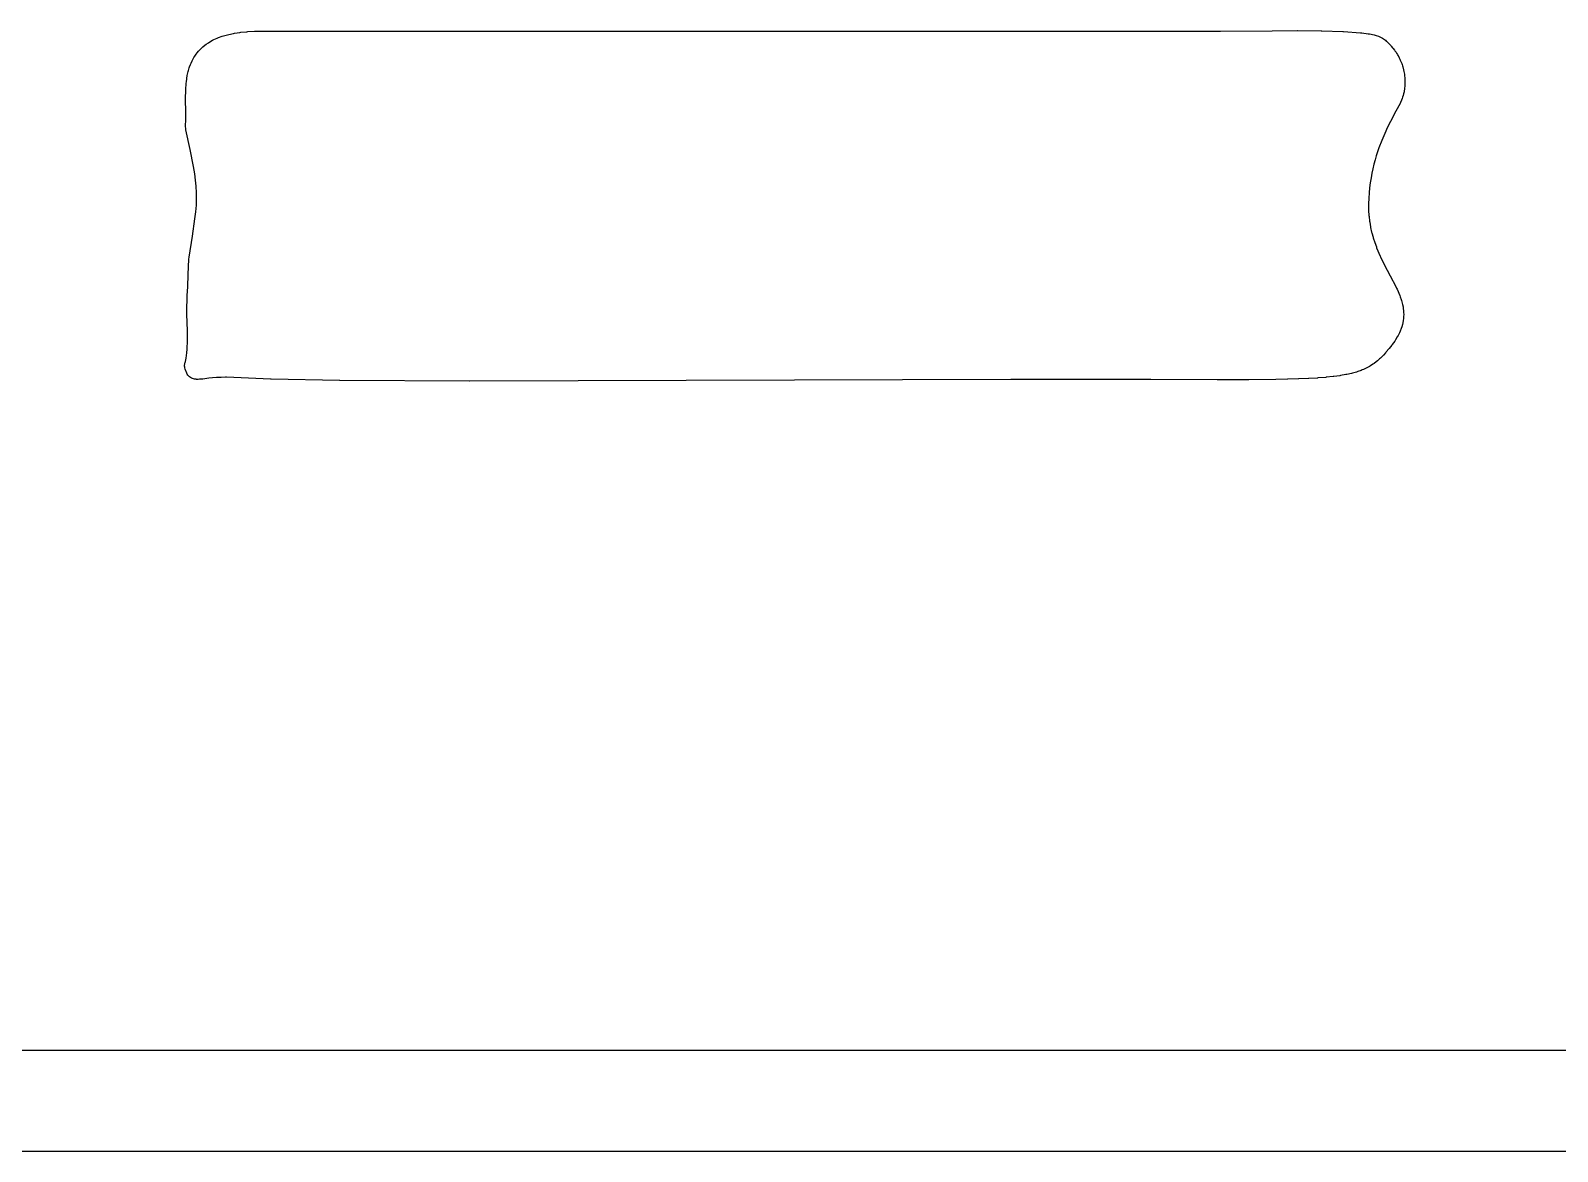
# Model space of a CAD drawing. Header units: millimetres. Extents: x 73.6 to 173.5, y -158 to -94.8.
# Drawn here: x 161.02 to 163.793, y -141.134 to -139.1 of the extents above; entities that cross this region are included whole.
import ezdxf

# ---------------------------------------------------------------- set-up
doc = ezdxf.new("R2010")
doc.units = ezdxf.units.MM
doc.layers.add('F.Mask', color=201, linetype='CONTINUOUS', true_color=0xd864ff)

msp = doc.modelspace()

# ---------------------------------------------------------------- linework, layer by layer
at = {"layer": 'F.Mask', "linetype": 'CONTINUOUS'}
for p, q in [((161.380035, -139.106645), (161.388643, -139.104825)), ((161.388643, -139.104825), (161.390612, -139.104468)), ((161.390612, -139.104468), (161.400355, -139.102992)), ((161.400355, -139.102992), (161.402171, -139.102765)), ((161.402171, -139.102765), (161.412992, -139.101701)), ((161.412992, -139.101701), (161.414646, -139.101579)), ((161.414646, -139.101579), (161.42684, -139.100975)), ((161.42684, -139.100975), (161.427924, -139.100939)), ((161.427924, -139.100939), (161.428831, -139.100923)), ((161.428831, -139.100923), (161.429233, -139.100918)), ((161.429233, -139.100918), (161.433108, -139.100886)), ((161.433108, -139.100886), (161.433165, -139.100885)), ((161.433165, -139.100885), (161.433166, -139.100886)), ((161.433166, -139.100886), (161.442186, -139.100864)), ((161.442185, -139.100863), (161.458743, -139.100843)), ((161.442186, -139.100864), (161.442185, -139.100863)), ((161.458742, -139.100842), (161.52476, -139.100818)), ((161.458743, -139.100843), (161.458742, -139.100842)), ((161.524759, -139.100817), (161.651777, -139.100805)), ((161.52476, -139.100818), (161.524759, -139.100817)), ((161.651776, -139.100804), (163.180814, -139.10066)), ((161.651777, -139.100805), (161.651776, -139.100804)), ((163.180814, -139.10066), (163.274657, -139.099955)), ((163.274657, -139.099955), (163.320702, -139.099666)), ((163.320702, -139.099666), (163.321095, -139.099666)), ((163.321095, -139.099666), (163.364042, -139.099914)), ((163.364042, -139.099914), (163.36494, -139.099931)), ((163.36494, -139.099931), (163.402834, -139.101094)), ((163.402834, -139.101094), (163.404442, -139.101181)), ((163.404442, -139.101181), (163.435401, -139.103558)), ((163.435401, -139.103558), (163.437583, -139.103794)), ((163.437583, -139.103794), (163.449002, -139.105395)), ((161.327425, -139.134477), (161.330426, -139.131487)), ((161.330426, -139.131487), (161.332857, -139.129282)), ((161.332857, -139.129282), (161.336353, -139.126399)), ((161.336353, -139.126399), (161.338939, -139.124461)), ((161.338939, -139.124461), (161.343045, -139.121669)), ((161.343045, -139.121669), (161.345682, -139.120042)), ((161.345682, -139.120042), (161.3505, -139.117357)), ((161.3505, -139.117357), (161.353156, -139.116022)), ((161.353156, -139.116022), (161.358786, -139.113486)), ((161.358786, -139.113486), (161.36128, -139.112476)), ((161.36128, -139.112476), (161.367873, -139.110095)), ((161.367873, -139.110095), (161.370254, -139.109329)), ((161.370254, -139.109329), (161.377778, -139.107202)), ((161.377778, -139.107202), (161.380035, -139.106645)), ((163.449002, -139.105395), (163.451297, -139.105796)), ((163.451297, -139.105796), (163.459701, -139.107557)), ((163.459701, -139.107557), (163.463604, -139.108613)), ((163.463604, -139.108613), (163.467584, -139.109941)), ((163.467584, -139.109941), (163.474151, -139.112916)), ((163.474151, -139.112916), (163.474849, -139.113324)), ((163.474849, -139.113324), (163.48029, -139.117249)), ((163.48029, -139.117249), (163.481903, -139.118668)), ((163.481903, -139.118668), (163.483181, -139.119847)), ((163.483181, -139.119847), (163.486104, -139.122677)), ((163.486104, -139.122677), (163.487337, -139.123931)), ((163.487337, -139.123931), (163.490003, -139.126778)), ((163.490003, -139.126778), (163.491109, -139.128019)), ((163.491109, -139.128019), (163.493543, -139.130888)), ((163.493543, -139.130888), (163.494592, -139.132187)), ((163.494592, -139.132187), (163.496745, -139.134992)), ((161.310629, -139.161028), (161.311635, -139.158603)), ((161.311635, -139.158603), (161.313429, -139.154703)), ((161.313429, -139.154703), (161.314721, -139.152171)), ((161.314721, -139.152171), (161.316746, -139.148569)), ((161.316746, -139.148569), (161.318385, -139.145935)), ((161.318385, -139.145935), (161.320652, -139.142626)), ((161.320652, -139.142626), (161.322601, -139.140045)), ((161.322601, -139.140045), (161.325182, -139.136933)), ((161.325182, -139.136933), (161.327425, -139.134477)), ((163.496745, -139.134992), (163.497751, -139.136371)), ((163.497751, -139.136371), (163.499675, -139.139152)), ((163.499675, -139.139152), (163.500585, -139.140538)), ((163.500585, -139.140538), (163.502273, -139.143249)), ((163.502273, -139.143249), (163.503177, -139.144788)), ((163.503177, -139.144788), (163.504656, -139.147462)), ((163.504656, -139.147462), (163.505418, -139.148919)), ((163.505418, -139.148919), (163.506706, -139.151533)), ((163.506706, -139.151533), (163.507457, -139.153157)), ((163.507457, -139.153157), (163.50857, -139.155734)), ((163.50857, -139.155734), (163.509155, -139.157171)), ((163.509155, -139.157171), (163.510126, -139.159715)), ((163.510126, -139.159715), (163.510703, -139.161346)), ((161.303142, -139.19254), (161.304849, -139.181328)), ((161.304849, -139.181328), (161.305361, -139.178665)), ((161.305361, -139.178665), (161.306427, -139.174082)), ((161.306427, -139.174082), (161.306951, -139.172097)), ((161.306951, -139.172097), (161.308311, -139.167499)), ((161.308311, -139.167499), (161.309051, -139.165278)), ((161.309051, -139.165278), (161.310629, -139.161028)), ((163.510703, -139.161346), (163.511419, -139.163541)), ((163.511419, -139.163541), (163.512056, -139.16573)), ((163.512056, -139.16573), (163.513412, -139.17103)), ((163.513412, -139.17103), (163.514003, -139.173805)), ((163.514003, -139.173805), (163.514824, -139.178617)), ((163.514824, -139.178617), (163.515174, -139.181291)), ((163.515174, -139.181291), (163.515591, -139.185841)), ((163.515591, -139.185841), (163.515729, -139.188314)), ((161.301605, -139.221579), (161.301879, -139.208902)), ((161.301879, -139.208902), (161.301963, -139.207118)), ((161.301963, -139.207118), (161.302844, -139.195187)), ((161.302844, -139.195187), (161.303142, -139.19254)), ((163.513369, -139.214639), (163.512686, -139.217431)), ((163.513728, -139.213008), (163.513369, -139.214639)), ((163.514194, -139.210617), (163.513728, -139.213008)), ((163.514449, -139.209151), (163.514194, -139.210617)), ((163.514911, -139.206121), (163.514449, -139.209151)), ((163.515145, -139.204256), (163.514911, -139.206121)), ((163.51549, -139.200746), (163.515145, -139.204256)), ((163.515629, -139.19877), (163.51549, -139.200746)), ((163.515794, -139.194804), (163.515629, -139.19877)), ((163.515729, -139.188314), (163.515817, -139.192604)), ((163.515817, -139.192604), (163.515794, -139.194804)), ((161.3016, -139.222695), (161.301605, -139.221579)), ((161.301926, -139.249641), (161.3016, -139.222695)), ((163.506955, -139.231988), (163.499629, -139.245989)), ((163.507834, -139.230185), (163.506955, -139.231988)), ((163.509682, -139.226102), (163.507834, -139.230185)), ((163.51084, -139.223207), (163.509682, -139.226102)), ((163.511741, -139.220622), (163.51084, -139.223207)), ((163.512686, -139.217431), (163.511741, -139.220622)), ((161.301523, -139.271168), (161.301904, -139.262662)), ((161.302285, -139.280144), (161.301523, -139.271168)), ((161.301904, -139.262662), (161.301926, -139.249641)), ((163.489732, -139.264643), (163.484437, -139.275217)), ((163.499561, -139.246119), (163.489732, -139.264643)), ((163.499629, -139.245989), (163.499561, -139.246119)), ((161.309978, -139.315513), (161.302285, -139.280144)), ((163.479064, -139.286726), (163.473747, -139.299183)), ((163.484437, -139.275217), (163.479064, -139.286726)), ((161.316121, -139.346372), (161.309978, -139.315513)), ((163.468627, -139.312613), (163.463832, -139.326993)), ((163.473747, -139.299183), (163.468627, -139.312613)), ((161.318333, -139.35948), (161.316121, -139.346372)), ((163.457591, -139.350405), (163.455835, -139.35873)), ((163.459525, -139.342353), (163.457591, -139.350405)), ((163.461608, -139.334594), (163.459525, -139.342353)), ((163.463832, -139.326993), (163.461608, -139.334594)), ((161.31997, -139.371563), (161.318333, -139.35948)), ((161.321016, -139.382278), (161.31997, -139.371563)), ((163.452892, -139.376094), (163.451751, -139.385148)), ((163.454255, -139.36727), (163.452892, -139.376094)), ((163.455835, -139.35873), (163.454255, -139.36727)), ((161.321118, -139.383636), (161.321016, -139.382278)), ((161.321617, -139.393248), (161.321118, -139.383636)), ((161.321231, -139.416426), (161.321672, -139.405644)), ((161.321658, -139.394681), (161.321617, -139.393248)), ((161.321697, -139.404292), (161.321658, -139.394681)), ((161.321672, -139.405644), (161.321697, -139.404292)), ((163.450195, -139.404072), (163.449831, -139.413927)), ((163.45084, -139.394506), (163.450195, -139.404072)), ((163.451751, -139.385148), (163.45084, -139.394506)), ((161.318795, -139.441752), (161.320269, -139.428552)), ((161.320269, -139.428552), (161.321231, -139.416426)), ((163.449831, -139.413927), (163.44988, -139.424434)), ((163.44988, -139.424434), (163.449934, -139.426112)), ((163.449934, -139.426112), (163.450495, -139.435355)), ((163.450495, -139.435355), (163.450636, -139.436965)), ((163.450636, -139.436965), (163.451653, -139.445815)), ((161.314342, -139.472968), (161.318795, -139.441752)), ((163.451653, -139.445815), (163.451878, -139.447394)), ((163.451878, -139.447394), (163.453311, -139.45587)), ((163.453311, -139.45587), (163.453608, -139.457387)), ((163.453608, -139.457387), (163.455432, -139.465578)), ((161.308265, -139.510836), (161.314342, -139.472968)), ((163.455432, -139.465578), (163.455778, -139.46697)), ((163.455778, -139.46697), (163.457952, -139.47492)), ((163.457952, -139.47492), (163.458336, -139.476212)), ((163.458336, -139.476212), (163.461021, -139.484541)), ((163.461021, -139.484541), (163.463933, -139.492447)), ((163.463933, -139.492447), (163.464499, -139.49387)), ((161.307245, -139.528835), (161.307858, -139.514833)), ((161.307858, -139.514833), (161.308265, -139.510836)), ((163.464499, -139.49387), (163.470964, -139.508997)), ((163.470964, -139.508997), (163.47161, -139.510408)), ((163.47161, -139.510408), (163.478897, -139.525278)), ((161.305629, -139.564626), (161.30664, -139.542503)), ((161.30664, -139.542503), (161.307245, -139.528835)), ((163.478897, -139.525278), (163.494066, -139.55391)), ((161.304854, -139.580674), (161.305629, -139.564626)), ((163.494066, -139.55391), (163.49449, -139.554734)), ((163.49449, -139.554734), (163.500733, -139.56727)), ((163.500733, -139.56727), (163.501613, -139.569183)), ((163.501613, -139.569183), (163.506515, -139.580768)), ((161.303747, -139.604154), (161.303767, -139.603371)), ((161.303767, -139.603371), (161.303818, -139.601907)), ((161.303818, -139.601907), (161.303838, -139.601373)), ((161.303838, -139.601373), (161.303928, -139.599271)), ((161.303928, -139.599271), (161.303935, -139.599107)), ((161.303935, -139.599107), (161.303936, -139.599101)), ((161.303936, -139.599101), (161.303941, -139.598975)), ((161.303941, -139.598975), (161.304277, -139.592057)), ((161.304277, -139.592057), (161.304287, -139.591875)), ((161.304287, -139.591875), (161.304854, -139.580674)), ((163.506515, -139.580768), (163.507402, -139.58309)), ((163.507402, -139.58309), (163.509036, -139.587877)), ((163.509036, -139.587877), (163.509648, -139.589862)), ((163.509648, -139.589862), (163.510942, -139.594563)), ((163.510942, -139.594563), (163.511527, -139.597041)), ((163.511527, -139.597041), (163.512387, -139.601383)), ((163.512387, -139.601383), (163.512826, -139.604192)), ((161.303724, -139.605841), (161.303728, -139.605275)), ((161.303726, -139.60661), (161.303724, -139.605841)), ((161.303741, -139.607586), (161.303726, -139.60661)), ((161.303728, -139.605275), (161.303747, -139.604154)), ((161.303761, -139.608216), (161.303741, -139.607586)), ((161.303782, -139.608771), (161.303761, -139.608216)), ((161.303827, -139.609799), (161.303782, -139.608771)), ((161.303842, -139.61012), (161.303827, -139.609799)), ((161.30425, -139.618415), (161.303842, -139.61012)), ((161.304566, -139.626082), (161.30425, -139.618415)), ((161.304834, -139.633718), (161.304566, -139.626082)), ((163.512107, -139.629994), (163.511317, -139.633443)), ((163.512801, -139.626054), (163.512107, -139.629994)), ((163.51323, -139.622614), (163.512801, -139.626054)), ((163.512826, -139.604192), (163.513294, -139.608251)), ((163.513518, -139.618753), (163.51323, -139.622614)), ((163.513294, -139.608251), (163.513518, -139.611497)), ((163.513518, -139.611497), (163.513606, -139.615347)), ((163.513606, -139.615347), (163.513518, -139.618753)), ((161.305003, -139.640452), (161.304834, -139.633718)), ((161.305105, -139.646882), (161.305003, -139.640452)), ((161.305053, -139.663407), (161.305124, -139.658334)), ((161.305145, -139.652838), (161.305105, -139.646882)), ((161.305124, -139.658334), (161.305145, -139.652838)), ((163.502056, -139.655806), (163.498714, -139.661271)), ((163.503483, -139.653239), (163.502056, -139.655806)), ((163.505974, -139.648277), (163.503483, -139.653239)), ((163.507295, -139.645313), (163.505974, -139.648277)), ((163.509066, -139.64079), (163.507295, -139.645313)), ((163.510134, -139.637613), (163.509066, -139.64079)), ((163.511317, -139.633443), (163.510134, -139.637613)), ((161.30348, -139.688571), (161.303793, -139.685904)), ((161.303793, -139.685904), (161.304074, -139.683029)), ((161.304074, -139.683029), (161.304337, -139.679811)), ((161.304337, -139.679811), (161.304568, -139.676238)), ((161.304568, -139.676238), (161.304772, -139.672281)), ((161.304772, -139.672281), (161.304932, -139.668126)), ((161.304932, -139.668126), (161.305053, -139.663407)), ((163.481, -139.684194), (163.476711, -139.688939)), ((163.481905, -139.683152), (163.481, -139.684194)), ((163.486522, -139.677617), (163.481905, -139.683152)), ((163.487054, -139.676961), (163.486522, -139.677617)), ((163.491813, -139.670934), (163.487054, -139.676961)), ((163.492653, -139.669823), (163.491813, -139.670934)), ((163.497225, -139.663506), (163.492653, -139.669823)), ((163.498714, -139.661271), (163.497225, -139.663506)), ((161.299931, -139.707554), (161.29996, -139.70677)), ((161.300027, -139.709318), (161.299931, -139.707554)), ((161.29996, -139.70677), (161.300153, -139.705153)), ((161.300118, -139.709961), (161.300027, -139.709318)), ((161.300533, -139.711863), (161.300118, -139.709961)), ((161.300153, -139.705153), (161.300229, -139.704736)), ((161.300229, -139.704736), (161.300503, -139.703542)), ((161.300503, -139.703542), (161.300766, -139.702499)), ((161.30119, -139.714395), (161.300533, -139.711863)), ((161.300766, -139.702499), (161.300824, -139.702276)), ((161.300824, -139.702276), (161.30132, -139.700392)), ((161.302183, -139.717592), (161.30119, -139.714395)), ((161.30132, -139.700392), (161.301587, -139.699331)), ((161.301587, -139.699331), (161.301919, -139.697918)), ((161.301919, -139.697918), (161.302222, -139.696477)), ((161.302222, -139.696477), (161.302528, -139.694904)), ((161.302528, -139.694904), (161.30285, -139.692985)), ((161.30285, -139.692985), (161.303176, -139.69091)), ((161.303176, -139.69091), (161.30348, -139.688571)), ((163.440741, -139.714823), (163.438285, -139.715846)), ((163.442, -139.71427), (163.440741, -139.714823)), ((163.444545, -139.713093), (163.442, -139.71427)), ((163.445765, -139.712499), (163.444545, -139.713093)), ((163.448159, -139.711277), (163.445765, -139.712499)), ((163.449362, -139.710632), (163.448159, -139.711277)), ((163.451367, -139.709505), (163.449362, -139.710632)), ((163.453219, -139.708389), (163.451367, -139.709505)), ((163.457646, -139.705532), (163.453219, -139.708389)), ((163.45986, -139.70398), (163.457646, -139.705532)), ((163.463865, -139.700937), (163.45986, -139.70398)), ((163.46586, -139.699302), (163.463865, -139.700937)), ((163.469815, -139.695812), (163.46586, -139.699302)), ((163.471394, -139.694326), (163.469815, -139.695812)), ((163.475522, -139.69019), (163.471394, -139.694326)), ((163.476711, -139.688939), (163.475522, -139.69019)), ((161.302655, -139.718891), (161.302183, -139.717592)), ((161.303905, -139.72185), (161.302655, -139.718891)), ((161.304775, -139.72348), (161.303905, -139.72185)), ((161.305819, -139.725089), (161.304775, -139.72348)), ((161.307474, -139.727116), (161.305819, -139.725089)), ((161.308886, -139.728471), (161.307474, -139.727116)), ((161.310567, -139.729732), (161.308886, -139.728471)), ((161.312382, -139.730773), (161.310567, -139.729732)), ((161.314325, -139.731597), (161.312382, -139.730773)), ((161.316336, -139.732195), (161.314325, -139.731597)), ((161.317997, -139.732518), (161.316336, -139.732195)), ((161.320922, -139.732807), (161.317997, -139.732518)), ((161.321623, -139.732841), (161.320922, -139.732807)), ((161.324828, -139.73285), (161.321623, -139.732841)), ((161.326794, -139.732767), (161.324828, -139.73285)), ((161.328561, -139.732649), (161.326794, -139.732767)), ((161.332124, -139.732322), (161.328561, -139.732649)), ((161.332962, -139.732236), (161.332124, -139.732322)), ((161.343909, -139.730969), (161.332962, -139.732236)), ((161.350559, -139.730289), (161.343909, -139.730969)), ((161.357924, -139.729687), (161.350559, -139.730289)), ((161.366084, -139.729264), (161.357924, -139.729687)), ((161.374136, -139.729115), (161.366084, -139.729264)), ((161.375995, -139.729138), (161.374136, -139.729115)), ((161.456174, -139.732629), (161.375995, -139.729138)), ((161.457085, -139.732657), (161.456174, -139.732629)), ((161.581215, -139.735127), (161.457085, -139.732657)), ((161.581683, -139.735133), (161.581215, -139.735127)), ((161.817422, -139.736308), (161.581683, -139.735133)), ((161.817763, -139.736308), (161.817422, -139.736308)), ((162.800178, -139.733127), (161.817763, -139.736308)), ((162.800231, -139.733001), (162.800178, -139.733127)), ((162.941005, -139.732986), (162.800231, -139.733001)), ((163.054668, -139.733251), (162.941005, -139.732986)), ((163.05469, -139.733273), (163.054668, -139.733251)), ((163.174674, -139.733658), (163.05469, -139.733273)), ((163.174694, -139.733658), (163.174674, -139.733658)), ((163.232267, -139.733608), (163.174694, -139.733658)), ((163.232606, -139.733606), (163.232267, -139.733608)), ((163.28132, -139.733151), (163.232606, -139.733606)), ((163.28163, -139.733146), (163.28132, -139.733151)), ((163.302822, -139.732727), (163.28163, -139.733146)), ((163.303326, -139.732715), (163.302822, -139.732727)), ((163.322585, -139.732149), (163.303326, -139.732715)), ((163.323083, -139.73213), (163.322585, -139.732149)), ((163.340738, -139.731381), (163.323083, -139.73213)), ((163.341187, -139.731358), (163.340738, -139.731381)), ((163.357019, -139.730434), (163.341187, -139.731358)), ((163.357727, -139.730385), (163.357019, -139.730434)), ((163.371961, -139.729256), (163.357727, -139.730385)), ((163.372828, -139.729176), (163.371961, -139.729256)), ((163.385451, -139.727853), (163.372828, -139.729176)), ((163.386546, -139.727722), (163.385451, -139.727853)), ((163.397644, -139.726208), (163.386546, -139.727722)), ((163.398995, -139.725996), (163.397644, -139.726208)), ((163.408765, -139.724265), (163.398995, -139.725996)), ((163.410387, -139.723939), (163.408765, -139.724265)), ((163.41881, -139.72204), (163.410387, -139.723939)), ((163.420661, -139.721569), (163.41881, -139.72204)), ((163.427934, -139.7195), (163.420661, -139.721569)), ((163.430048, -139.718824), (163.427934, -139.7195)), ((163.436529, -139.716523), (163.430048, -139.718824)), ((163.438285, -139.715846), (163.436529, -139.716523)), ((144.700378, -140.950418), (172.737396, -140.950418)), ((172.73716, -141.134424), (144.576219, -141.134424))]:
    msp.add_line(p, q, dxfattribs=at)

doc.saveas('drawing.dxf')
